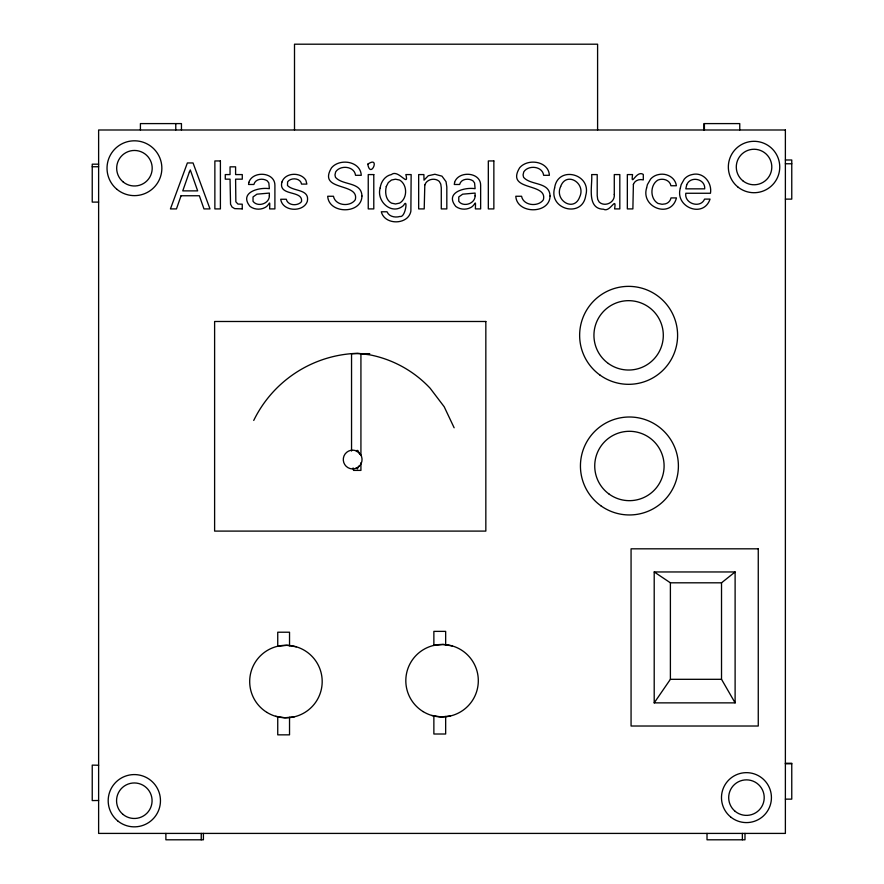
<?xml version="1.0" encoding="UTF-8"?>
<svg xmlns="http://www.w3.org/2000/svg" width="884" height="884" viewBox="0 0 884 884"><rect width="100%" height="100%" fill="white"/><g stroke="black" fill="none" stroke-linecap="round" stroke-linejoin="round"><path stroke-width="1.33" d="M359.302 452.906L355.103 450.475A9.381 9.381 0 0 0 343.323 460.354A9.381 9.381 0 0 0 356.639 468.045A9.381 9.381 0 0 0 359.302 452.906L359.313 452.674M358.738 466.166L357.346 468.918L356.363 467.658M654.204 702.868L670.392 679.31L670.392 582.81L654.204 571.959L654.204 702.868L735.112 702.868L735.112 571.959L654.204 571.959M670.392 582.81L721.521 582.81L735.112 571.959M356.838 450.475L357.854 450.475L359.887 454.409M277.51 646.292L286.924 645.309L296.262 646.801M433.635 645.453L443.05 644.469L452.387 645.961M294.361 716.802L284.946 717.775L275.609 716.294M450.486 715.963L441.072 716.935L431.724 715.454M785.379 159.993L791.766 159.993L791.766 199.121L785.379 199.121M785.379 163.761L791.766 163.761M98.621 164.181L92.234 164.181L92.234 202.105L98.621 202.105M92.234 166.745L98.621 166.745M670.392 679.31L721.521 679.31L735.112 702.868M785.379 763.257L791.766 763.257L791.766 799.136L785.379 799.136M785.379 763.787L791.766 763.787M98.621 765.235L92.234 765.124L92.234 800.584L98.621 800.484M454.133 427.779L444.199 406.762L430.143 388.242A112.224 112.224 0 0 0 370.031 354.882L357.512 353.246L351.545 353.655A119.417 119.417 0 0 0 253.73 420.441M353.114 467.934L353.567 470.398L360.926 470.398L360.926 462.763M744.991 833.413L744.991 839.8L707.012 839.8L707.012 833.413M742.361 833.413L742.361 839.8M739.764 129.992L739.764 123.594L703.973 123.594L703.973 129.992M721.521 582.81L721.521 679.31M704.404 123.594L704.404 129.992M597.595 129.992L597.595 44.2L294.505 44.2L294.505 129.992M445.658 644.889L445.658 631.375L433.867 631.375L433.867 645.419M445.658 716.46L445.658 734.007L433.867 734.007L433.867 715.786M360.926 455.039L360.926 354.042L369.733 353.655L351.545 353.655L351.545 451.05M289.532 645.729L289.532 632.215L277.742 632.215L277.742 646.27M289.532 717.3L289.532 734.847L277.742 734.847L277.742 716.626M203.408 833.413L203.408 839.8L165.883 839.8L165.883 833.413M201.243 833.413L201.243 839.8M181.452 129.992L181.452 123.594L140.412 123.594L140.412 129.992M175.772 123.594L175.772 129.992M380.186 187.872C376.043 201.22 391.888 215.884 403.535 205.508C408.275 196.635 405.535 218.072 399.966 216.458C395.303 217.84 389.026 216.768 387.037 211.773L381.302 211.773C383.954 222.558 399.203 224.702 406.96 218.094A12.144 12.144 0 0 0 410.883 211.132L411.148 174.579L405.855 174.579C409.292 188.281 398.297 168.8 391.435 174.557C385.126 175.761 380.938 181.761 380.186 187.872M680.349 188.071C674.558 207.022 703.399 218.834 710.051 199.099L704.57 199.099C700.559 208.779 684.139 203.751 685.818 193.264L710.46 193.264C712.283 182.756 703.366 171.64 692.227 174.557A13.713 13.713 0 0 0 684.315 179.065L681.144 184.668L680.349 188.071M554.611 187.949C548.356 209.751 582.633 218.381 585.727 195.519C591.993 173.717 557.693 165.109 554.611 187.949M646.591 187.983C640.635 207.519 671.066 219.099 676.448 197.917L671 197.917A7.636 7.636 0 0 1 665.365 203.873L662.083 204.292L658.016 203.453C649.884 198.79 649.928 184.8 657.961 180.049C662.923 177.949 669.829 179.982 670.934 185.75L676.382 185.75C675.31 177.408 666.403 172.756 658.635 174.557A14.011 14.011 0 0 0 650.635 179.043L647.397 184.623L646.591 187.983M361.943 196.005C361.711 214.348 328.738 214.282 327.699 196.259L333.467 196.259C335.246 205.817 350.108 207.232 355.257 199.795C359.854 182.071 317.002 191.751 331.566 167.761C339.71 158.059 360.595 161.098 361.269 175.308L355.534 175.308C354.418 166.093 340.285 164.744 335.666 171.872L334.97 174.922L335.478 177.297C342.638 185.717 361.534 181.474 361.943 196.005M550.036 196.005C549.815 214.348 516.842 214.282 515.803 196.259L521.571 196.259C523.35 205.817 538.212 207.232 543.362 199.795C547.947 182.071 505.107 191.751 519.659 167.761C527.814 158.059 548.699 161.098 549.373 175.308L543.638 175.308C542.511 166.093 528.378 164.744 523.77 171.872L523.063 174.922L523.582 177.297C530.731 185.717 549.627 181.474 550.036 196.005M281.908 182.082C278.073 196.778 303.4 189.695 301.488 201.685C297.753 206.303 287.698 205.751 286.294 199.254L280.725 199.254C282.372 211.718 303.466 212.69 307.334 201.32C309.831 188.712 293.3 191.762 287.477 185.485L287.609 181.839C290.913 177.22 300.527 177.905 301.554 184.093L306.87 184.093L305.864 180.225C300.737 171.794 285.156 172.347 281.908 182.082M560.655 186.491C554.102 200.348 574.036 212.558 579.683 196.988C586.269 183.11 566.301 170.932 560.655 186.491M386.286 186.535C384.883 192.425 385.678 199.883 391.468 203.132L395.513 203.972L399.601 203.11C407.623 198.447 407.601 184.734 399.601 180.049L395.513 179.198L391.468 180.038L388.308 182.579L386.286 186.535M248.846 182.391L248.559 184.48L253.874 184.48C255.266 178.745 263.067 177.916 267.322 180.9L268.846 182.977L269.355 188.679C258.802 187.021 238.658 192.546 250.05 206.458C254.327 209.641 260.36 210.038 265.056 207.519C269.952 205.044 269.963 198.016 269.642 208.911L274.902 208.911L274.902 185.342C275.001 171.839 252.614 170.502 248.846 182.391M454.597 182.391L454.299 184.48L459.625 184.48C461.006 178.745 468.807 177.916 473.062 180.9L474.586 182.977L475.095 188.679C464.553 187.021 444.398 192.546 455.801 206.458C460.078 209.641 466.111 210.038 470.796 207.519C475.691 205.044 475.714 198.016 475.382 208.911L480.642 208.911L480.642 185.342C480.752 171.839 458.365 170.502 454.597 182.391M424.806 184.977L424.209 208.911L418.662 208.911L418.662 174.579L423.889 174.579L424.011 180.148L428.287 175.739L434.906 174.258L441.978 176.159L446.033 181.662L446.818 186.9L446.818 208.911L441.282 208.911L441.282 187.861L440.784 184.148L439.304 181.419C434.884 177.408 426.707 179.12 424.806 184.977M614.281 194.513C615.154 202.458 604.932 207.364 599.197 202.071L597.706 199.353L597.208 195.629L597.208 174.579L591.672 174.579C592.667 185.088 586.048 208.867 603.551 209.232C610.093 213.011 616.745 195.01 614.601 208.911L619.817 208.911L619.817 174.579L614.281 174.579L614.281 194.513M633.386 184.38L632.878 208.911L627.342 208.911L627.342 174.579L632.557 174.579C630.69 188.226 636.204 169.684 643.298 174.446L643.298 179.894C639.43 178.844 634.767 180.325 633.386 184.38M367.777 164.181C370.54 179.817 380.805 155.098 367.777 164.181M269.355 195.85C269.498 203.74 257.553 207.552 253.023 201.309L253.034 196.933L256.946 194.171L269.355 193.077L269.355 195.85M475.095 195.85C475.238 203.74 463.293 207.552 458.763 201.309L458.774 196.933L462.686 194.171L475.095 193.077L475.095 195.85M686.691 184.9L685.818 188.845L704.703 188.845C705.498 178.678 690.238 175.562 686.691 184.9M189.364 172.037L182.756 190.878L197.662 190.878L190.303 169.927L189.364 172.037M181.065 195.751L176.457 208.911L170.435 208.911L187.375 162.954L193.043 162.954L209.994 208.911L203.972 208.911L199.353 195.751L181.065 195.751M242.249 208.878L234.702 208.635L232.05 207.044L230.547 204.226L230.05 179.165L225.276 179.165L225.276 174.579L230.05 174.579L230.05 166.833L235.597 166.833L235.597 174.579L242.282 174.579L242.282 179.165L235.597 179.165L235.851 201.817L237.962 204.071L242.249 204.193L242.249 208.878M785.379 129.992L98.621 129.992L98.621 833.413L785.379 833.413L785.379 129.992M220.403 160.943L214.867 160.943L214.867 208.911L220.403 208.911L220.403 160.943M493.858 160.943L488.322 160.943L488.322 208.911L493.858 208.911L493.858 160.943M373.788 174.579L368.241 174.579L368.241 208.911L373.788 208.911L373.788 174.579M485.835 321.489L214.613 321.489L214.613 531.096L485.835 531.096L485.835 321.489M758.262 548.82L631.066 548.82L631.066 726.018L758.262 726.018L758.262 548.82M123.152 181.938A17.757 17.757 0 0 0 151.96 171.142A17.757 17.757 0 0 0 128.202 151.595A17.757 17.757 0 0 0 123.152 181.938M742.759 180.723A17.757 17.757 0 0 0 771.566 169.927A17.757 17.757 0 0 0 747.82 150.379A17.757 17.757 0 0 0 742.759 180.723M123.031 814.429A17.757 17.757 0 0 0 151.838 803.633A17.757 17.757 0 0 0 128.092 784.086A17.757 17.757 0 0 0 123.031 814.429M735.168 811.335A17.757 17.757 0 0 0 763.975 800.539A17.757 17.757 0 0 0 740.217 780.992A17.757 17.757 0 0 0 735.168 811.335M730.582 816.904A24.973 24.973 0 0 0 771.091 801.722A24.973 24.973 0 0 0 737.687 774.24A24.973 24.973 0 0 0 730.582 816.904M117.716 820.893A26.133 26.133 0 0 0 160.103 805.015A26.133 26.133 0 0 0 125.152 776.24A26.133 26.133 0 0 0 117.716 820.893M117.02 189.397A27.426 27.426 0 0 0 161.485 172.723A27.426 27.426 0 0 0 124.81 142.545A27.426 27.426 0 0 0 117.02 189.397M737.709 186.855A25.702 25.702 0 0 0 779.401 171.231A25.702 25.702 0 0 0 745.024 142.943A25.702 25.702 0 0 0 737.709 186.855M423.093 711.587A36.244 36.244 0 0 0 478.299 681.686A36.244 36.244 0 0 0 424.795 648.834A36.244 36.244 0 0 0 423.093 711.587M266.968 712.427A36.244 36.244 0 0 0 322.174 682.525A36.244 36.244 0 0 0 268.67 649.674A36.244 36.244 0 0 0 266.968 712.427M599.993 375.092A48.985 48.985 0 0 0 677.354 340.263A48.985 48.985 0 0 0 608.501 290.681A48.985 48.985 0 0 0 599.993 375.092M600.788 505.725A48.985 48.985 0 0 0 678.15 470.896A48.985 48.985 0 0 0 609.308 421.314A48.985 48.985 0 0 0 600.788 505.725M608.347 363.49A34.686 34.686 0 0 0 663.133 338.826A34.686 34.686 0 0 0 614.38 303.72A34.686 34.686 0 0 0 608.347 363.49M609.142 494.123A34.686 34.686 0 0 0 663.928 469.459A34.686 34.686 0 0 0 615.176 434.353A34.686 34.686 0 0 0 609.142 494.123"/></g></svg>
